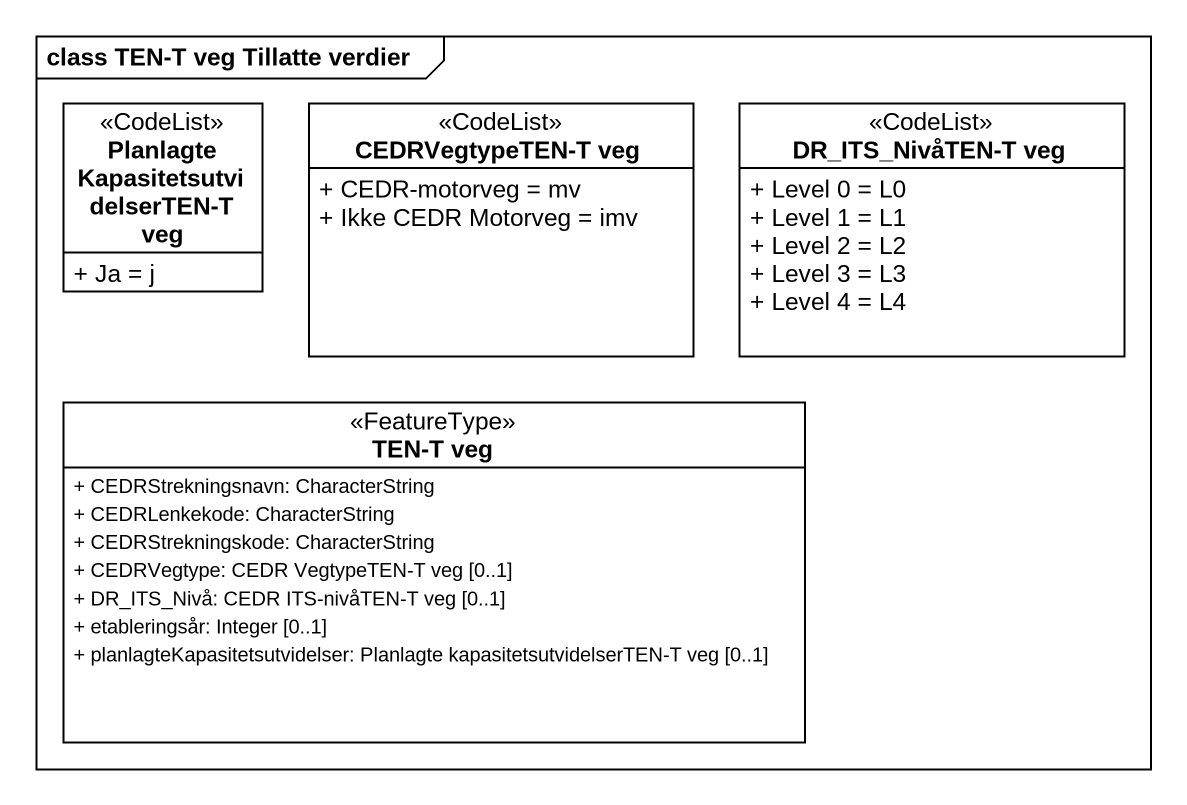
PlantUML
@startuml
mainframe class TEN-T veg Tillatte verdier
hide circle
hide empty members
skinparam classAttributeIconSize 0
class "PlanlagteKapasitetsutvidelserTEN-T veg" as PlanlagteKapasitetsutvidelse <<CodeList>> {
  + Ja = j
}
class "CEDRVegtypeTEN-T veg" as CEDRVegtypeTEN_T_veg <<CodeList>> {
  + CEDR-motorveg = mv
  + Ikke CEDR Motorveg = imv
}
class "DR_ITS_NivåTEN-T veg" as DR_ITS_NivåTEN_T_veg <<CodeList>> {
  + Level 0 = L0
  + Level 1 = L1
  + Level 2 = L2
  + Level 3 = L3
  + Level 4 = L4
}
class "TEN-T veg" as TEN_T_veg <<FeatureType>> {
  + CEDRStrekningsnavn: CharacterString
  + CEDRLenkekode: CharacterString
  + CEDRStrekningskode: CharacterString
  + CEDRVegtype: CEDR VegtypeTEN-T veg [0..1]
  + DR_ITS_Nivå: CEDR ITS-nivåTEN-T veg [0..1]
  + etableringsår: Integer [0..1]
  + planlagteKapasitetsutvidelser: Planlagte kapasitetsutvidelserTEN-T veg [0..1]
}
@enduml
